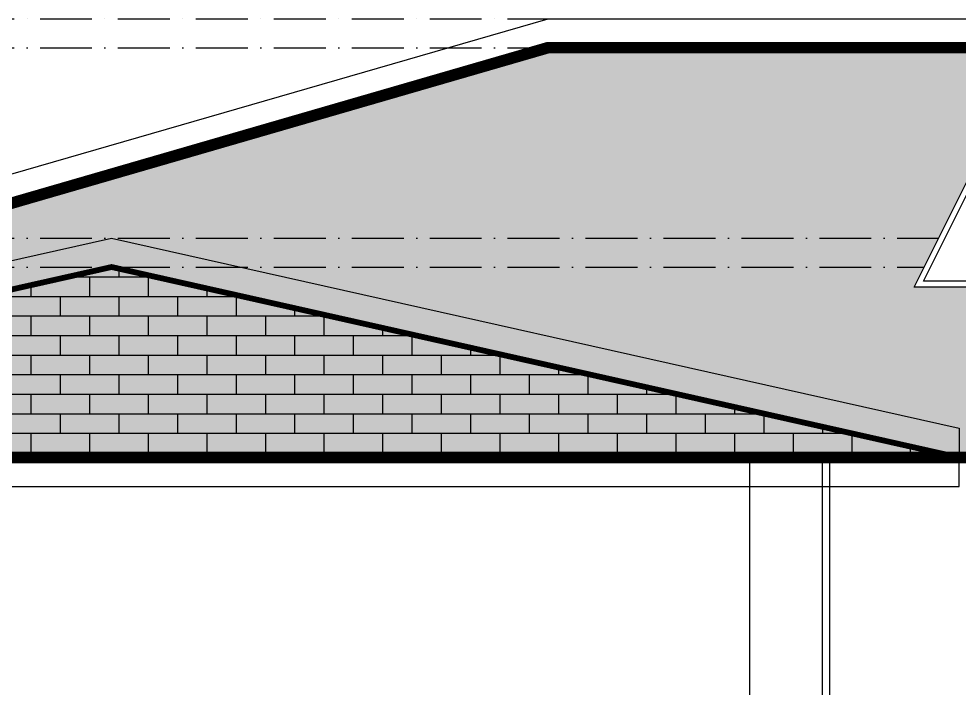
# Model space of a CAD drawing. Header units: millimetres. Extents: x -2842 to 116137, y -21481 to 17561.
# Drawn here: x 66099 to 69358, y -14702 to -12382 of the extents above; entities that cross this region are included whole.
import ezdxf
from ezdxf.xclip import XClip

# ---------------------------------------------------------------- set-up
doc = ezdxf.new("R2010")
doc.units = ezdxf.units.MM
doc.header["$LTSCALE"] = 150
doc.header["$XCLIPFRAME"] = 2
doc.set_wipeout_variables(frame=1)
doc.linetypes.add('ACAD_ISO10W100', pattern=[18, 12, -3, 0, -3])
for name, color, linetype in [('ad-Elevation 10', 8, 'Continuous'), ('ad-Grid', 8, 'ACAD_ISO10W100'), ('ad-MS Column', 1, 'Continuous'), ('ad-Ridge', 50, 'Continuous'), ('ad-Wall hatch', 8, 'Continuous')]:
    doc.layers.add(name, color=color, linetype=linetype)
doc.layers.add('ad-Primary Roof', color=5, linetype='Continuous', true_color=0x0000ff)
doc.layers.add('ad-Secondary Roof', color=6, linetype='Continuous', true_color=0xff00ff)

# ---------------------------------------------------------------- blocks, each defined once
blk = doc.blocks.new('zw$66E4')
at = {"layer": 'ad-MS Column'}
blk.add_lwpolyline([(0, 0), (250, 0), (250, 3050), (0, 3050)], close=True, dxfattribs=at)
blk = doc.blocks.new('zw$E31E')
at = {"layer": 'ad-Elevation 10'}
blk.add_lwpolyline([(-8645, 0), (-8645, -3050)], dxfattribs=at)
at = {"layer": 'ad-MS Column', "xscale": -1}
blk.add_blockref('zw$66E4', (-8670, -3050, 0), dxfattribs=at)
blk = doc.blocks.new('A$C82482793')
at = {"layer": 'ad-Wall hatch', "transparency": 33554610}
h = blk.add_hatch(dxfattribs=at)
h.set_pattern_fill('AR-BRSTD', color=256)
h.paths.add_polyline_path([(-15450, 0), (-10550, 1420), (-4000, 1420), (900, 0)])
h = blk.add_hatch(dxfattribs=at)
h.set_pattern_fill('AR-BRSTD', color=256)
h.paths.add_polyline_path([(-5425, 0), (-2487.5, 660), (450, 0)], flags=17)
at = {"elevation": 0}
blk.add_lwpolyline([(-5425, 0), (450, 0), (450, -100), (-5425, -100)], close=True, dxfattribs=at)
at = {"layer": 'ad-Primary Roof', "const_width": 40}
blk.add_lwpolyline([(-15450, 0), (-10550, 1420), (-4000, 1420), (900, 0)], close=True, dxfattribs=at)
at = {"layer": 'ad-Ridge'}
blk.add_lwpolyline([(900, 0), (900, 103.4), (-4000, 1520), (-10550, 1520), (-15450, 103.4), (-15450, 0), (-10550, 1420), (-4000, 1420)], close=True, dxfattribs=at)
at = {"layer": 'ad-Ridge', "elevation": 0}
blk.add_lwpolyline([(-5425, 0), (-2487.5, 658.3), (450, 0), (450, 101.7), (-2487.5, 760), (-5425, 101.7)], close=True, dxfattribs=at)
at = {"layer": 'ad-Secondary Roof', "const_width": 20, "elevation": 0}
blk.add_lwpolyline([(-5425, 0), (-2487.5, 660), (450, 0)], close=True, dxfattribs=at)
blk = doc.blocks.new('zw$38DE')
at = {"layer": 'ad-Grid', "ltscale": 0.1}
for points in [[(-27431.1, 4570), (0, 4570)], [(-27431.1, 4470), (-2459.8, 4470), (-2319.6, 4127), (0, 4127)], [(-27431.1, 3810), (0, 3810)], [(-27431.1, 3710), (-2459.8, 3710), (-2319.6, 3367), (0, 3367)], [(-27431.1, 3050), (0, 3050)]]:
    blk.add_lwpolyline(points, dxfattribs=at)
blk = doc.blocks.new('A$Cbcd64ba1')
blk.add_wipeout([(0, 0), (2600, 0), (2900, -600), (-300, -600)]).dxf.layer = 'ad-Elevation 10'
at = {"layer": 'ad-Elevation 10'}
for points in [[(0, 0), (2600, 0), (2900, -600), (-300, -600)], [(12.4, -20), (2587.6, -20), (2867.6, -580), (-267.6, -580)]]:
    blk.add_lwpolyline(points, close=True, dxfattribs=at)
for points in [[(800, -20), (600, -580)], [(820, -20), (620, -580)], [(1780, -20), (1980, -580)], [(1800, -20), (2000, -580)], [(340.2, -259.8), (293.9, -329.1)], [(1232.8, -259.8), (1186.5, -329.1)], [(2245.6, -259.8), (2199.3, -329.1)], [(305.9, -283.2), (259.7, -352.5)], [(340.2, -284.8), (293.9, -354.1)], [(1198.5, -283.2), (1152.3, -352.5)], [(1232.8, -284.8), (1186.5, -354.1)], [(2211.3, -283.2), (2165.1, -352.5)], [(2245.6, -284.8), (2199.3, -354.1)]]:
    blk.add_lwpolyline(points, dxfattribs=at)

msp = doc.modelspace()

# ---------------------------------------------------------------- block references
ref = msp.add_blockref('zw$38DE', (84348.3, -16952.2))
XClip(ref).set_block_clipping_path([(-24388.2934201569, -2140.6281090205), (349.01197073, 5188.3683916222)])
at = {"xscale": -1}
msp.add_blockref('A$C82482793', (63932.8, -13902.2), dxfattribs=at)
msp.add_blockref('zw$E31E', (77552.8, -13902.2))

# ---------------------------------------------------------------- next in the draw order: block references
msp.add_blockref('A$Cbcd64ba1', (69501.8, -12711.8))

doc.saveas('drawing.dxf')
